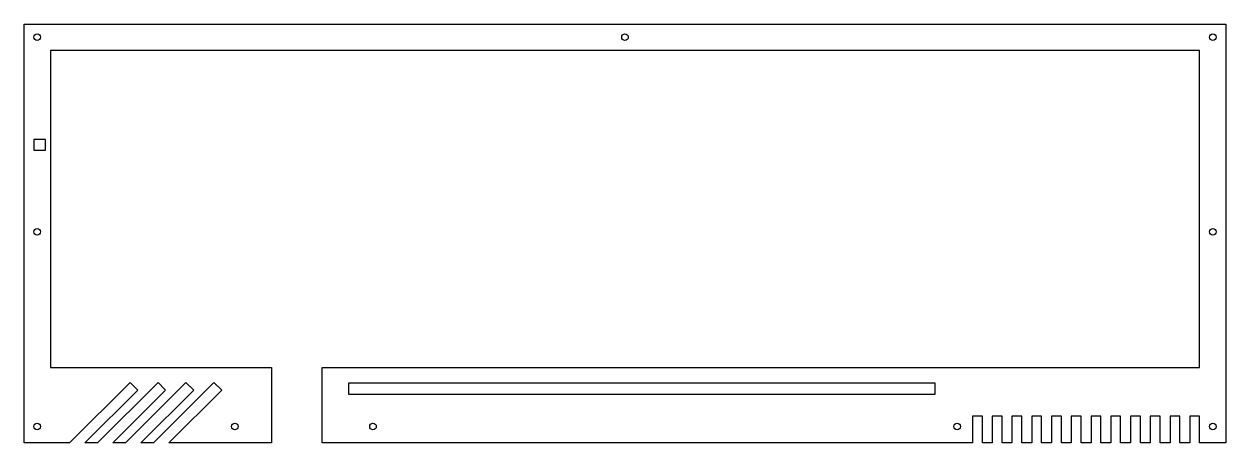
# Model space of a CAD drawing. Header units: millimetres. Extents: x -376 to -11, y -139 to -12.
import ezdxf

# ---------------------------------------------------------------- set-up
doc = ezdxf.new("R2010")
doc.units = ezdxf.units.MM
doc.layers.get('0').update_dxf_attribs({"linetype": 'CONTINUOUS'})

msp = doc.modelspace()

# ---------------------------------------------------------------- linework, layer by layer
for points in [[(-285.95, -139.39), (-285.95, -116.39), (-19.34, -116.39), (-19.34, -19.99), (-368.47, -19.99), (-368.47, -116.39), (-301.25, -116.39), (-301.25, -139.39), (-332.48, -139.39), (-316.43, -123.33), (-318.77, -121), (-337.15, -139.39), (-340.98, -139.39), (-324.93, -123.33), (-327.27, -121), (-345.65, -139.39), (-349.5, -139.39), (-333.45, -123.33), (-333.65, -123.13), (-333.65, -123.12), (-335.77, -121), (-354.15, -139.39), (-357.98, -139.39), (-341.93, -123.33), (-344.27, -121), (-362.65, -139.39), (-376.47, -139.39), (-376.47, -11.99), (-11.34, -11.99), (-11.34, -139.39), (-19.34, -139.39), (-19.34, -131.21), (-22.34, -131.21), (-22.34, -139.39), (-25.34, -139.39), (-25.34, -131.21), (-28.34, -131.21), (-28.34, -139.39), (-31.34, -139.39), (-31.34, -131.21), (-34.34, -131.21), (-34.34, -139.39), (-37.34, -139.39), (-37.34, -131.21), (-40.34, -131.21), (-40.34, -139.39), (-43.34, -139.39), (-43.34, -131.21), (-46.34, -131.21), (-46.34, -139.39), (-49.34, -139.39), (-49.34, -131.21), (-52.34, -131.21), (-52.34, -139.39), (-55.34, -139.39), (-55.34, -131.21), (-58.34, -131.21), (-58.34, -139.39), (-61.34, -139.39), (-61.34, -131.21), (-64.34, -131.21), (-64.34, -139.39), (-67.34, -139.39), (-67.34, -131.21), (-70.34, -131.21), (-70.34, -139.39), (-73.34, -139.39), (-73.34, -131.21), (-76.34, -131.21), (-76.34, -139.39), (-79.34, -139.39), (-79.34, -131.21), (-82.34, -131.21), (-82.34, -139.39), (-85.34, -139.39), (-85.34, -131.21), (-88.34, -131.21), (-88.34, -139.39)], [(-373.45, -47.09), (-373.45, -50.39), (-369.95, -50.39), (-369.95, -47.09)], [(-277.95, -121.24), (-277.95, -124.54), (-99.72, -124.54), (-99.72, -121.24)]]:
    msp.add_lwpolyline(points, close=True)
for centre in [(-372.47, -15.99), (-193.91, -15.99), (-15.34, -15.99), (-372.47, -75.19), (-15.34, -75.19), (-372.47, -134.39), (-312.47, -134.39), (-270.47, -134.39), (-92.97, -134.39), (-15.34, -134.39)]:
    msp.add_circle(centre, 1)

doc.saveas('drawing.dxf')
